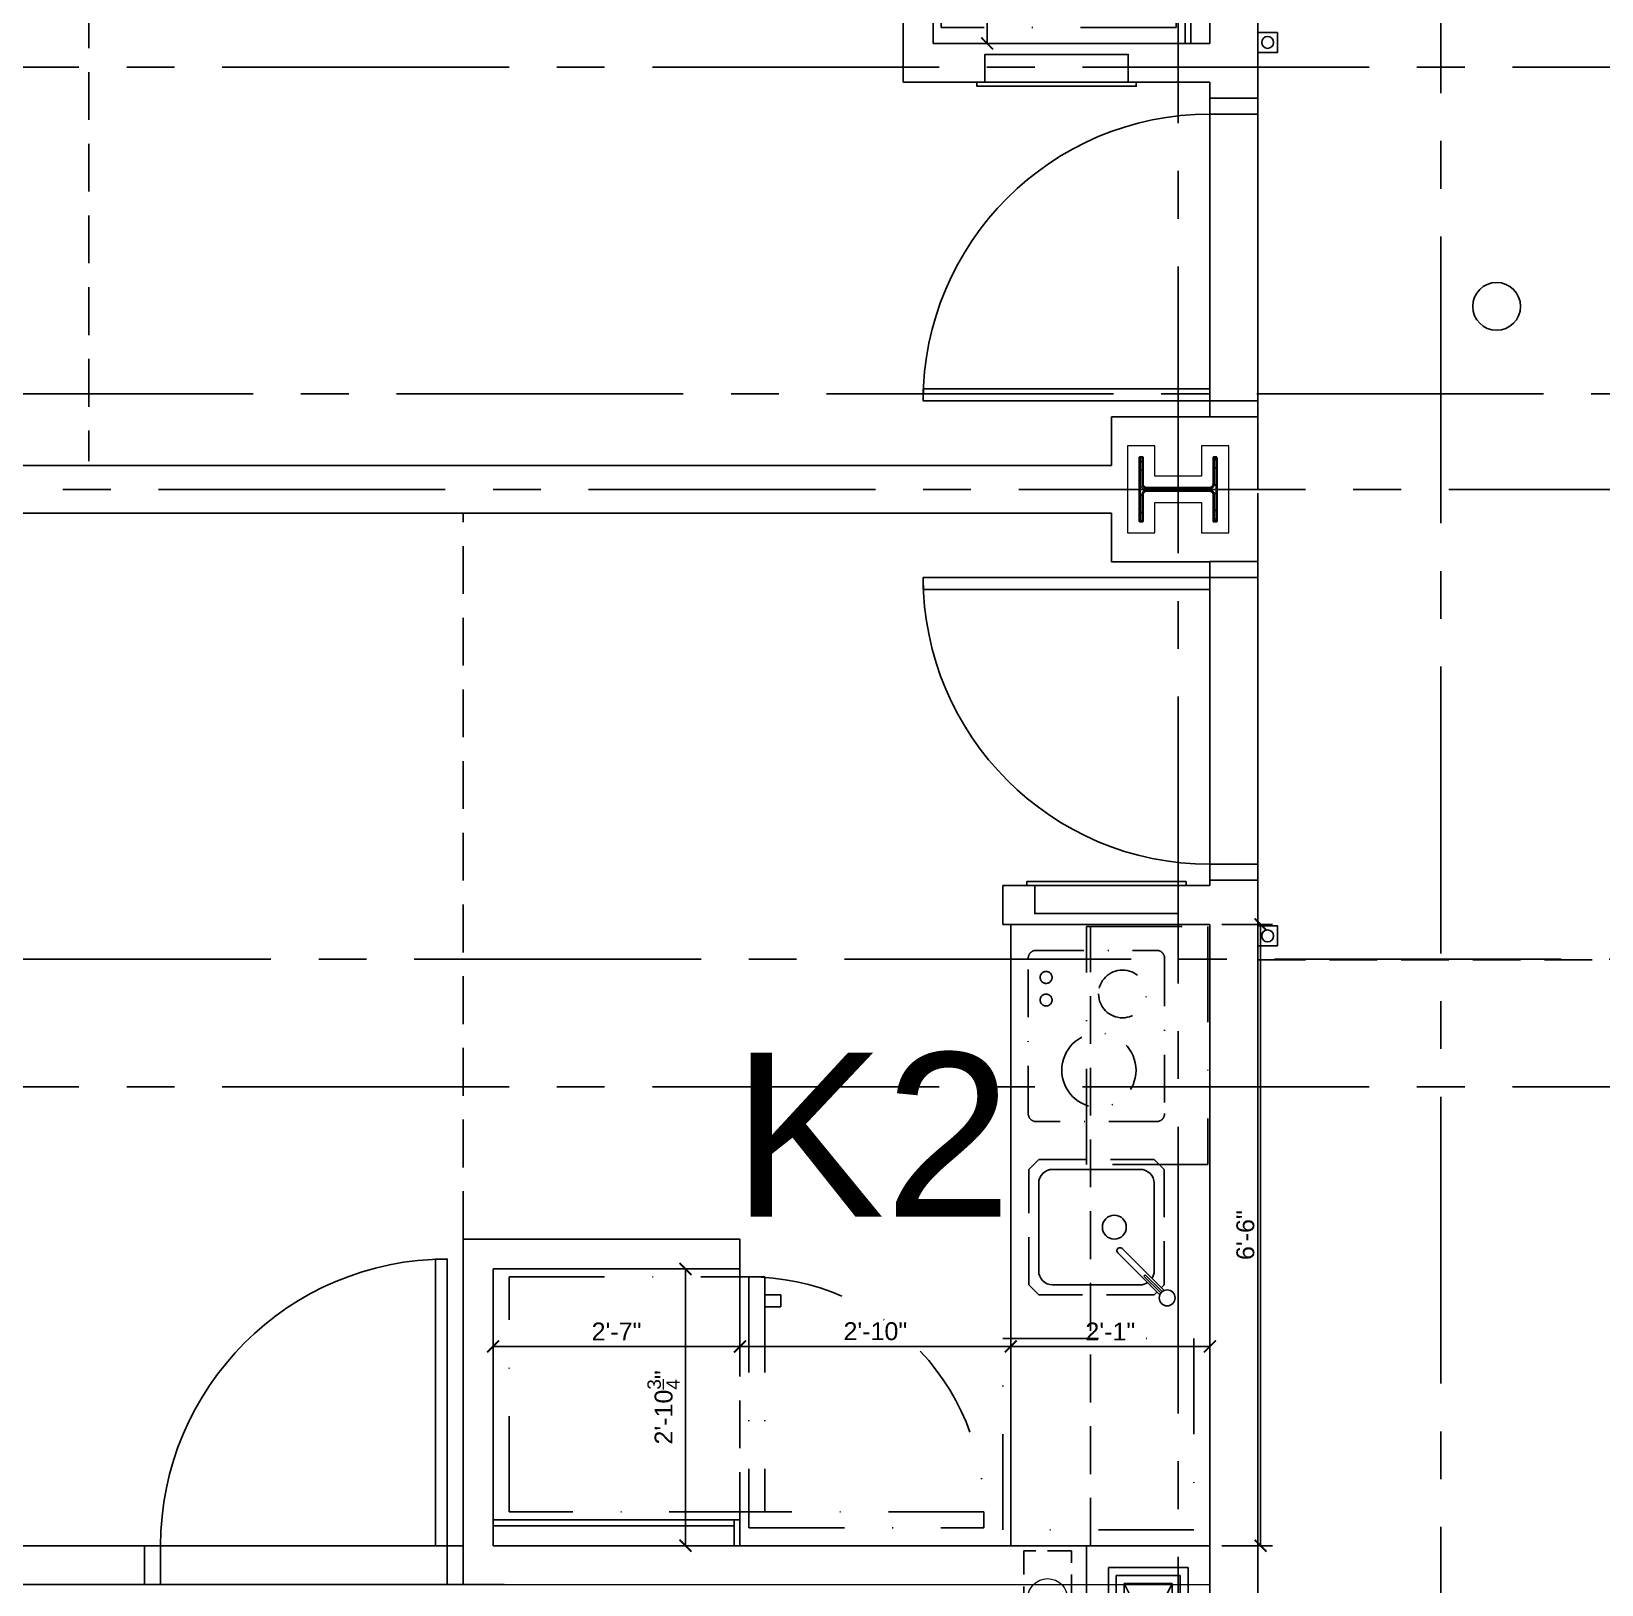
# Model space of a CAD drawing. Header units: inches. Extents: x 12000 to 16048, y 0 to 3185.
# Drawn here: x 12474 to 12671.2, y 1258.8 to 1453.7 of the extents above; entities that cross this region are included whole.
import ezdxf

# ---------------------------------------------------------------- set-up
doc = ezdxf.new("R2010")
doc.units = ezdxf.units.IN
doc.header["$LTSCALE"] = 48
doc.header["$MEASUREMENT"] = 0
for name, pattern in [('CENTER2', [1.125, 0.75, -0.125, 0.125, -0.125]), ('DASHDOT2', [0.5, 0.25, -0.125, 0, -0.125]), ('HIDDEN', [0.375, 0.25, -0.125]), ('HIDDEN2', [0.1875, 0.125, -0.0625])]:
    doc.linetypes.add(name, pattern=pattern)
for name, color, linetype in [('_0_Objects', 8, 'Continuous'), ('A-Clng Mtd Light Fixture', 8, 'Continuous'), ('A-Door', 8, 'Continuous'), ('A-Door-Head', 8, 'Continuous'), ('A-Eqpm', 8, 'Continuous'), ('A-Eqpm-NIC', 8, 'DASHDOT2'), ('A-Flor-Case', 8, 'Continuous'), ('A-Flor-Case-Hidden', 8, 'HIDDEN2'), ('A-Flor-Outline', 8, 'Continuous'), ('A-Flor-Ovhd', 8, 'HIDDEN2'), ('A-Flor-Pfix', 8, 'Continuous'), ('A-Flor-Soffit', 8, 'HIDDEN2'), ('A-Flor-Wall Mtd Fixture', 8, 'Continuous'), ('A-Grid(3-32)', 8, 'CENTER2'), ('A-HVAC', 8, 'HIDDEN2'), ('A-Wall-Full', 8, 'Continuous')]:
    doc.layers.add(name, color=color, linetype=linetype)
for name, color, linetype, lineweight in [('A-Detl-Hatch', 8, 'Continuous', 18), ('S-Detl-Hatch', 8, 'Continuous', 18), ('S-Detl-Wide', 8, 'Continuous', 35)]:
    doc.layers.add(name, color=color, linetype=linetype, lineweight=lineweight)
doc.layers.add('G-Anno-Nplt', color=8, linetype='Continuous', lineweight=18, plot=False)
doc.layers.add('G-Anno-View', color=8, linetype='Continuous', lineweight=18, plot=False)
doc.styles.add('G1DIM', font='arial.ttf')
doc.dimstyles.new('Aec-Arch-I-96', dxfattribs={"dimscale": 96, "dimtxt": 0.09375, "dimasz": 0.0625, "dimexe": 0.0625, "dimexo": 0.0625, "dimgap": 0.03125, "dimtad": 1, "dimdec": 3, "dimzin": 3, "dimdsep": 46, "dimlunit": 4, "dimtxsty": 'G1DIM', "dimblk": 'ARCHTICK', "dimcen": 0.09375, "dimclrd": 256, "dimclre": 256, "dimclrt": 256, "dimazin": 2, "dimtfac": 0.75, "dimtdec": 3, "dimtix": 1, "dimtmove": 2, "dimatfit": 2, "dimldrblk": 'OPEN90', "dimfxl": 0.0625, "dimtolj": 1, "dimtzin": 0, "dimarcsym": 0})

# ---------------------------------------------------------------- blocks, each defined once
blk = doc.blocks.new('*U9')
at = {"layer": 'A-Detl-Hatch'}
h = blk.add_hatch(dxfattribs=at)
h.set_pattern_fill('ANSI32', color=256, scale=6, style=0)
h.set_pattern_definition([(45, (0, -4.865), (-1.591, 1.591), []), (45, (1.0607, -4.865), (-1.591, 1.591), [])])
edge = h.paths.add_edge_path()
edge.add_line((3.98, -9.73), (3.98, -9.295))
edge.add_line((3.98, -9.295), (0.645, -9.295))
edge.add_arc((0.645, -8.795), 0.5, 180, 270, ccw=False)
edge.add_line((0.145, -8.795), (0.145, -0.935))
edge.add_arc((0.645, -0.935), 0.5, 90, 180, ccw=False)
edge.add_line((0.645, -0.435), (3.98, -0.435))
edge.add_line((3.98, -0.435), (3.98, 0))
edge.add_line((3.98, 0), (-3.98, 0))
edge.add_line((-3.98, 0), (-3.98, -0.435))
edge.add_line((-3.98, -0.435), (-0.645, -0.435))
edge.add_arc((-0.645, -0.935), 0.5, 0, 90, ccw=False)
edge.add_line((-0.145, -0.935), (-0.145, -8.795))
edge.add_arc((-0.645, -8.795), 0.5, -90, 0, ccw=False)
edge.add_line((-0.645, -9.295), (-3.98, -9.295))
edge.add_line((-3.98, -9.295), (-3.98, -9.73))
edge.add_line((-3.98, -9.73), (3.98, -9.73))
at = {"linetype": 'ByBlock'}
blk.add_lwpolyline([(3.98, -9.73), (3.98, -9.295), (0.645, -9.295, -0.4142136), (0.145, -8.795), (0.145, -0.935, -0.4142136), (0.645, -0.435), (3.98, -0.435), (3.98, 0), (-3.98, 0), (-3.98, -0.435), (-0.645, -0.435, -0.4142136), (-0.145, -0.935), (-0.145, -8.795, -0.4142136), (-0.645, -9.295), (-3.98, -9.295), (-3.98, -9.73)], format="xyb", close=True, dxfattribs=at)
blk = doc.blocks.new('W10X33')
at = {"layer": 'S-Detl-Hatch'}
blk.add_lwpolyline([(13773.28, -7309.78), (13773.28, -7306.34), (13769.45, -7306.34), (13769.45, -7300.48), (13773.28, -7300.48), (13773.28, -7297.05), (13762.32, -7297.05), (13762.32, -7300.48), (13766.16, -7300.48), (13766.16, -7306.34), (13762.32, -7306.34), (13762.32, -7309.78)], close=True, dxfattribs=at)
at = {"layer": 'S-Detl-Wide'}
blk.add_blockref('*U9', (13767.8, -7298.55), dxfattribs=at)
blk = doc.blocks.new('2ND FLOOR - STRUCTURAL GRID')
at = {"layer": 'A-Grid(3-32)'}
for p, q in [((8602.5, -9409.77), (8602.5, -7426.01)), ((8635.5, -7426.01), (8635.5, -9409.77)), ((8104.5, -8592.75), (11912.5, -8592.75)), ((11912.5, -8645.75), (8104.5, -8645.75)), ((8128.61, -8704.75), (11888.38, -8704.75)), ((8104.5, -8720.75), (11912.5, -8720.75))]:
    blk.add_line(p, q, dxfattribs=at)
blk.add_lwpolyline([(11888.38, -8633.75), (8129.44, -8633.75), (8117.37, -8618.94), (8070.12, -8618.94)], dxfattribs=at)
at = {"rotation": 90}
blk.add_blockref('W10X33', (1299.09, -22413.55), dxfattribs=at)
blk = doc.blocks.new('36in door')
blk.add_lwpolyline([(-1.5, -36), (0, -36), (0, 0), (-1.5, 0)], close=True)
blk.add_arc((0, 0), 36, 180, 270)
blk = doc.blocks.new('_ArchTick')
at = {"linetype": 'ByBlock', "const_width": 0.15}
blk.add_lwpolyline([(-0.5, -0.5), (0.5, 0.5)], dxfattribs=at)
blk = doc.blocks.new('*D109')
at = {"layer": 'Defpoints', "transparency": 16777216}
for p in [(-78, -4.88), (0, -4.88), (0, -10.2)]:
    blk.add_point(p, dxfattribs=at)
at = {"layer": 'G-Anno-Nplt', "lineweight": -2, "transparency": 16777216}
for p, q in [((-78, -6.38), (-78, -11.7)), ((0, -6.38), (0, -11.7)), ((-78, -10.2), (0, -10.2))]:
    blk.add_line(p, q, dxfattribs=at)
at = {"layer": 'G-Anno-Nplt', "lineweight": -2, "transparency": 16777216, "xscale": 1.5, "yscale": 1.5, "zscale": 1.5, "rotation": 180}
blk.add_blockref('_ArchTick', (-78, -10.2), dxfattribs=at)
at = {"layer": 'G-Anno-Nplt', "lineweight": -2, "transparency": 16777216, "xscale": 1.5, "yscale": 1.5, "zscale": 1.5}
blk.add_blockref('_ArchTick', (0, -10.2), dxfattribs=at)
at = {"layer": 'G-Anno-Nplt', "transparency": 16777216, "insert": (-39, -8.3), "char_height": 2.25, "attachment_point": 5, "style": 'G1DIM'}
blk.add_mtext('\\A1;6\'-6"', dxfattribs=at)
blk = doc.blocks.new('_Open90')
at = {"linetype": 'ByBlock', "lineweight": -2}
for p, q in [((0, 0), (-1, 0)), ((-0.5, 0.5), (0, 0)), ((0, 0), (-0.5, -0.5))]:
    blk.add_line(p, q, dxfattribs=at)
blk = doc.blocks.new('*D110')
at = {"layer": 'Defpoints', "transparency": 16777216}
for p in [(-32.79, -4.88), (-32.79, -29.88), (-27.96, -29.88)]:
    blk.add_point(p, dxfattribs=at)
at = {"layer": 'G-Anno-Nplt', "lineweight": -2, "transparency": 16777216}
for p, q in [((-31.29, -4.88), (-26.46, -4.88)), ((-27.96, -4.88), (-27.96, -29.88)), ((-31.29, -29.88), (-26.46, -29.88))]:
    blk.add_line(p, q, dxfattribs=at)
at = {"layer": 'G-Anno-Nplt', "lineweight": -2, "transparency": 16777216, "xscale": 1.5, "yscale": 1.5, "zscale": 1.5}
for p, rotation in [((-27.96, -4.88), 90), ((-27.96, -29.88), 270)]:
    blk.add_blockref('_ArchTick', p, dxfattribs=dict(at, rotation=rotation))
at = {"layer": 'G-Anno-Nplt', "transparency": 16777216, "insert": (-29.84, -17.38), "char_height": 2.25, "attachment_point": 5, "rotation": 90, "style": 'G1DIM'}
blk.add_mtext('\\A1;2\'-1"', dxfattribs=at)
blk = doc.blocks.new('*D111')
at = {"layer": 'Defpoints', "transparency": 16777216}
for p in [(-32.32, -29.88), (-32.32, -63.88), (-27.96, -63.88)]:
    blk.add_point(p, dxfattribs=at)
at = {"layer": 'G-Anno-Nplt', "lineweight": -2, "transparency": 16777216}
for p, q in [((-30.82, -29.88), (-26.46, -29.88)), ((-27.96, -29.88), (-27.96, -63.88)), ((-30.82, -63.88), (-26.46, -63.88))]:
    blk.add_line(p, q, dxfattribs=at)
at = {"layer": 'G-Anno-Nplt', "lineweight": -2, "transparency": 16777216, "xscale": 1.5, "yscale": 1.5, "zscale": 1.5}
for p, rotation in [((-27.96, -29.88), 90), ((-27.96, -63.88), 270)]:
    blk.add_blockref('_ArchTick', p, dxfattribs=dict(at, rotation=rotation))
at = {"layer": 'G-Anno-Nplt', "transparency": 16777216, "insert": (-29.86, -46.88), "char_height": 2.25, "attachment_point": 5, "rotation": 90, "style": 'G1DIM'}
blk.add_mtext('\\A1;2\'-10"', dxfattribs=at)
blk = doc.blocks.new('*D112')
at = {"layer": 'Defpoints', "transparency": 16777216}
for p in [(-32.25, -63.88), (-32.25, -94.88), (-27.96, -94.88)]:
    blk.add_point(p, dxfattribs=at)
at = {"layer": 'G-Anno-Nplt', "lineweight": -2, "transparency": 16777216}
for p, q in [((-30.75, -63.88), (-26.46, -63.88)), ((-27.96, -63.88), (-27.96, -94.88)), ((-30.75, -94.88), (-26.46, -94.88))]:
    blk.add_line(p, q, dxfattribs=at)
at = {"layer": 'G-Anno-Nplt', "lineweight": -2, "transparency": 16777216, "xscale": 1.5, "yscale": 1.5, "zscale": 1.5}
for p, rotation in [((-27.96, -63.88), 90), ((-27.96, -94.88), 270)]:
    blk.add_blockref('_ArchTick', p, dxfattribs=dict(at, rotation=rotation))
at = {"layer": 'G-Anno-Nplt', "transparency": 16777216, "insert": (-29.84, -79.38), "char_height": 2.25, "attachment_point": 5, "rotation": 90, "style": 'G1DIM'}
blk.add_mtext('\\A1;2\'-7"', dxfattribs=at)
blk = doc.blocks.new('*D113')
at = {"layer": 'Defpoints', "transparency": 16777216}
for p in [(-34.75, -69.46), (0, -69.46), (0, -70.99)]:
    blk.add_point(p, dxfattribs=at)
at = {"layer": 'G-Anno-Nplt', "lineweight": -2, "transparency": 16777216}
for p, q in [((-34.75, -70.96), (-34.75, -72.49)), ((0, -70.96), (0, -72.49)), ((-34.75, -70.99), (0, -70.99))]:
    blk.add_line(p, q, dxfattribs=at)
at = {"layer": 'G-Anno-Nplt', "lineweight": -2, "transparency": 16777216, "xscale": 1.5, "yscale": 1.5, "zscale": 1.5, "rotation": 180}
blk.add_blockref('_ArchTick', (-34.75, -70.99), dxfattribs=at)
at = {"layer": 'G-Anno-Nplt', "lineweight": -2, "transparency": 16777216, "xscale": 1.5, "yscale": 1.5, "zscale": 1.5}
blk.add_blockref('_ArchTick', (0, -70.99), dxfattribs=at)
at = {"layer": 'G-Anno-Nplt', "transparency": 16777216, "insert": (-17.37, -68.23), "char_height": 2.25, "attachment_point": 5, "style": 'G1DIM'}
blk.add_mtext('\\A1;2\'-10{\\H0.750000x;\\S3/4;}"', dxfattribs=at)
blk = doc.blocks.new('refrigerator')
blk.add_line((-30.125, 0), (-30.125, -29.5))
for points in [[(-32.125, -29.5), (0, -29.5), (0, 0), (-32.125, 0)], [(-34.125, -3.75), (-32.125, -3.75), (-32.125, -2.25), (-34.125, -2.25)], [(-59.625, -31.5), (-59.625, -29.5), (-30.125, -29.5), (-30.125, -31.5)]]:
    blk.add_lwpolyline(points, close=True)
blk.add_arc((-30.125, -29.5), 29.5, 90, 183.88744)
blk = doc.blocks.new('kitchen faucet')
for p, q in [((0.93, 0.38), (8.38, 0.38)), ((1, 0.12), (4, 0.12)), ((4, -0.12), (4, 0.12)), ((0.93, -0.38), (8.38, -0.38)), ((1, -0.12), (4, -0.12))]:
    blk.add_line(p, q)
blk.add_circle((0, 0), 1)
blk.add_arc((8.38, 0), 0.375, 270, 90)
blk = doc.blocks.new('kitchen sink')
blk.add_lwpolyline([(-14.94, -6.97, 0.143329), (-14, -7.25), (-3, -7.25, 0.414214), (-1.25, -5.5), (-1.25, 5.5, 0.414214), (-3, 7.25), (-14, 7.25, 0.414214), (-15.75, 5.5), (-15.75, -5.5, 0.143329), (-15.47, -6.44, 0.143329)], format="xyb")
blk.add_circle((-10.75, 0), 1.5)
at = {"layer": 'A-Flor-Case-Hidden'}
for p, q in [((-15.75, 8.5), (-17, 7.25)), ((-1.25, 8.5), (0, 7.25)), ((-16.64, -7.61), (-17, -7.25)), ((-1.25, -8.5), (0, -7.25)), ((-15.75, -8.5), (-16.11, -8.14))]:
    blk.add_line(p, q, dxfattribs=at)
for points in [[(-1.25, 8.5), (-15.75, 8.5)], [(-17, 7.25), (-17, -7.25)], [(0, -7.25), (0, 7.25)], [(-15.75, -8.5), (-1.25, -8.5)]]:
    blk.add_lwpolyline(points, dxfattribs=at)
at = {"rotation": 45.00000000000001}
blk.add_blockref('kitchen faucet', (-17.38, -8.88), dxfattribs=at)
blk = doc.blocks.new('cooktop')
at = {"ltscale": 0.5}
blk.add_lwpolyline([(-7.56, -21.5), (7.56, -21.5, 0.414214), (8.56, -20.5), (8.56, -1, 0.414214), (7.56, 0), (-7.56, 0, 0.414214), (-8.56, -1), (-8.56, -20.5, 0.414214)], format="xyb", close=True, dxfattribs=at)
for centre, radius in [((-3.27, -5.47), 3), ((6.32, -3.4), 0.75), ((6.32, -6.24), 0.75), ((-0.31, -15.05), 4.66)]:
    blk.add_circle(centre, radius, dxfattribs=at)
blk = doc.blocks.new('18in door')
blk.add_lwpolyline([(0, 0), (1.5, 0), (1.5, 18), (0, 18)], close=True)
blk.add_arc((0, 0), 18, 0, 90)
blk = doc.blocks.new('Single 12x6 HVAC Shaft')
at = {"layer": 'A-Flor-Outline'}
blk.add_lwpolyline([(3.75, 17.75), (11.75, 17.75), (11.75, 3.75), (3.75, 3.75)], close=True, dxfattribs=at)
at = {"layer": 'A-HVAC'}
for p, q in [((4.75, 16.75), (10.75, 4.75)), ((4.75, 4.75), (10.75, 16.75))]:
    blk.add_line(p, q, dxfattribs=at)
blk.add_lwpolyline([(4.75, 16.75), (10.75, 16.75), (10.75, 4.75), (4.75, 4.75)], close=True, dxfattribs=at)
at = {"layer": 'A-Wall-Full'}
for points in [[(0, 21.5), (15.5, 21.5), (15.5, 0), (0, 0)], [(2.75, 18.75), (12.75, 18.75), (12.75, 2.75), (2.75, 2.75)]]:
    blk.add_lwpolyline(points, close=True, dxfattribs=at)
blk = doc.blocks.new('Plumbing Chase')
at = {"layer": 'A-Flor-Outline', "linetype": 'HIDDEN2', "ltscale": 0.5}
blk.add_lwpolyline([(0.625, 0), (6.625, 0), (6.625, 24), (0.625, 24)], close=True, dxfattribs=at)
at = {"layer": 'G-Anno-Nplt'}
for centre in [(3.625, 18), (3.625, 12), (3.625, 6)]:
    blk.add_circle(centre, 2.5, dxfattribs=at)
blk = doc.blocks.new('*D105')
at = {"layer": 'Defpoints', "transparency": 16777216}
for p in [(0, -27.88), (-5.72, -67.88), (0, -67.88)]:
    blk.add_point(p, dxfattribs=at)
at = {"layer": 'G-Anno-Nplt', "lineweight": -2, "transparency": 16777216}
for p, q in [((-1.5, -27.88), (-7.22, -27.88)), ((-5.72, -27.88), (-5.72, -67.88)), ((-1.5, -67.88), (-7.22, -67.88))]:
    blk.add_line(p, q, dxfattribs=at)
at = {"layer": 'G-Anno-Nplt', "lineweight": -2, "transparency": 16777216, "xscale": 1.5, "yscale": 1.5, "zscale": 1.5}
for p, rotation in [((-5.72, -27.88), 90), ((-5.72, -67.88), 270)]:
    blk.add_blockref('_ArchTick', p, dxfattribs=dict(at, rotation=rotation))
at = {"layer": 'G-Anno-Nplt', "transparency": 16777216, "insert": (-7.62, -47.88), "char_height": 2.25, "attachment_point": 5, "rotation": 90, "style": 'G1DIM'}
blk.add_mtext('\\A1;3\'-4"', dxfattribs=at)
blk = doc.blocks.new('*D106')
at = {"layer": 'Defpoints', "transparency": 16777216}
for p in [(-24, -43.01), (0, -42.54), (0, -43.01)]:
    blk.add_point(p, dxfattribs=at)
at = {"layer": 'G-Anno-Nplt', "lineweight": -2, "transparency": 16777216}
for p, q in [((-24, -41.51), (-24, -41.04)), ((0, -41.51), (0, -41.04)), ((-24, -42.54), (0, -42.54))]:
    blk.add_line(p, q, dxfattribs=at)
at = {"layer": 'G-Anno-Nplt', "lineweight": -2, "transparency": 16777216, "xscale": 1.5, "yscale": 1.5, "zscale": 1.5, "rotation": 180}
blk.add_blockref('_ArchTick', (-24, -42.54), dxfattribs=at)
at = {"layer": 'G-Anno-Nplt', "lineweight": -2, "transparency": 16777216, "xscale": 1.5, "yscale": 1.5, "zscale": 1.5}
blk.add_blockref('_ArchTick', (0, -42.54), dxfattribs=at)
at = {"layer": 'G-Anno-Nplt', "transparency": 16777216, "insert": (-12, -40.64), "char_height": 2.25, "attachment_point": 5, "style": 'G1DIM'}
blk.add_mtext('\\A1;2\'-0"', dxfattribs=at)
blk = doc.blocks.new('*D134')
at = {"layer": 'Defpoints', "transparency": 16777216}
for p in [(-90, 34.75), (-59, 34.87), (-59, 25.02)]:
    blk.add_point(p, dxfattribs=at)
at = {"layer": 'G-Anno-Nplt', "lineweight": -2, "transparency": 16777216}
for p, q in [((-90, 33.25), (-90, 23.52)), ((-59, 33.37), (-59, 23.52)), ((-90, 25.02), (-59, 25.02))]:
    blk.add_line(p, q, dxfattribs=at)
at = {"layer": 'G-Anno-Nplt', "lineweight": -2, "transparency": 16777216, "xscale": 1.5, "yscale": 1.5, "zscale": 1.5, "rotation": 180}
blk.add_blockref('_ArchTick', (-90, 25.02), dxfattribs=at)
at = {"layer": 'G-Anno-Nplt', "lineweight": -2, "transparency": 16777216, "xscale": 1.5, "yscale": 1.5, "zscale": 1.5}
blk.add_blockref('_ArchTick', (-59, 25.02), dxfattribs=at)
at = {"layer": 'G-Anno-Nplt', "transparency": 16777216, "insert": (-74.5, 26.9), "char_height": 2.25, "attachment_point": 5, "style": 'G1DIM'}
blk.add_mtext('\\A1;2\'-7"', dxfattribs=at)
blk = doc.blocks.new('*D135')
at = {"layer": 'Defpoints', "transparency": 16777216}
for p in [(-59, 34.75), (-25, 34.75), (-25, 25.02)]:
    blk.add_point(p, dxfattribs=at)
at = {"layer": 'G-Anno-Nplt', "lineweight": -2, "transparency": 16777216}
for p, q in [((-59, 33.25), (-59, 23.52)), ((-25, 33.25), (-25, 23.52)), ((-59, 25.02), (-25, 25.02))]:
    blk.add_line(p, q, dxfattribs=at)
at = {"layer": 'G-Anno-Nplt', "lineweight": -2, "transparency": 16777216, "xscale": 1.5, "yscale": 1.5, "zscale": 1.5, "rotation": 180}
blk.add_blockref('_ArchTick', (-59, 25.02), dxfattribs=at)
at = {"layer": 'G-Anno-Nplt', "lineweight": -2, "transparency": 16777216, "xscale": 1.5, "yscale": 1.5, "zscale": 1.5}
blk.add_blockref('_ArchTick', (-25, 25.02), dxfattribs=at)
at = {"layer": 'G-Anno-Nplt', "transparency": 16777216, "insert": (-42, 26.92), "char_height": 2.25, "attachment_point": 5, "style": 'G1DIM'}
blk.add_mtext('\\A1;2\'-10"', dxfattribs=at)
blk = doc.blocks.new('*D136')
at = {"layer": 'Defpoints', "transparency": 16777216}
for p in [(-59, 34.75), (-65.84, 0), (-59, 0)]:
    blk.add_point(p, dxfattribs=at)
at = {"layer": 'G-Anno-Nplt', "lineweight": -2, "transparency": 16777216}
for p, q in [((-60.5, 34.75), (-67.34, 34.75)), ((-65.84, 34.75), (-65.84, 0)), ((-60.5, 0), (-67.34, 0))]:
    blk.add_line(p, q, dxfattribs=at)
at = {"layer": 'G-Anno-Nplt', "lineweight": -2, "transparency": 16777216, "xscale": 1.5, "yscale": 1.5, "zscale": 1.5}
for p, rotation in [((-65.84, 34.75), 90), ((-65.84, 0), 270)]:
    blk.add_blockref('_ArchTick', p, dxfattribs=dict(at, rotation=rotation))
at = {"layer": 'G-Anno-Nplt', "transparency": 16777216, "insert": (-68.6, 17.37), "char_height": 2.25, "attachment_point": 5, "rotation": 90, "style": 'G1DIM'}
blk.add_mtext('\\A1;2\'-10{\\H0.750000x;\\S3/4;}"', dxfattribs=at)
blk = doc.blocks.new('*D137')
at = {"layer": 'Defpoints', "transparency": 16777216}
for p in [(-25, 25.02), (0, 25.02), (0, 25.02)]:
    blk.add_point(p, dxfattribs=at)
at = {"layer": 'G-Anno-Nplt', "lineweight": -2, "transparency": 16777216}
blk.add_line((-25, 25.02), (0, 25.02), dxfattribs=at)
at = {"layer": 'G-Anno-Nplt', "lineweight": -2, "transparency": 16777216, "xscale": 1.5, "yscale": 1.5, "zscale": 1.5, "rotation": 180}
blk.add_blockref('_ArchTick', (-25, 25.02), dxfattribs=at)
at = {"layer": 'G-Anno-Nplt', "lineweight": -2, "transparency": 16777216, "xscale": 1.5, "yscale": 1.5, "zscale": 1.5}
blk.add_blockref('_ArchTick', (0, 25.02), dxfattribs=at)
at = {"layer": 'G-Anno-Nplt', "transparency": 16777216, "insert": (-12.5, 26.9), "char_height": 2.25, "attachment_point": 5, "style": 'G1DIM'}
blk.add_mtext('\\A1;2\'-1"', dxfattribs=at)
blk = doc.blocks.new('*D138')
at = {"layer": 'Defpoints', "transparency": 16777216}
for p in [(0, 78), (0, 0), (6.36, 0)]:
    blk.add_point(p, dxfattribs=at)
at = {"layer": 'G-Anno-Nplt', "lineweight": -2, "transparency": 16777216}
for p, q in [((1.5, 78), (7.86, 78)), ((6.36, 78), (6.36, 0)), ((1.5, 0), (7.86, 0))]:
    blk.add_line(p, q, dxfattribs=at)
at = {"layer": 'G-Anno-Nplt', "lineweight": -2, "transparency": 16777216, "xscale": 1.5, "yscale": 1.5, "zscale": 1.5}
for p, rotation in [((6.36, 78), 90), ((6.36, 0), 270)]:
    blk.add_blockref('_ArchTick', p, dxfattribs=dict(at, rotation=rotation))
at = {"layer": 'G-Anno-Nplt', "transparency": 16777216, "insert": (4.46, 39), "char_height": 2.25, "attachment_point": 5, "rotation": 90, "style": 'G1DIM'}
blk.add_mtext('\\A1;6\'-6"', dxfattribs=at)
blk = doc.blocks.new('door sign light')
at = {"layer": 'A-Flor-Wall Mtd Fixture'}
blk.add_lwpolyline([(-1.25, -2.5), (1.25, -2.5), (1.25, 0), (-1.25, 0)], close=True, dxfattribs=at)
blk.add_circle((0, -1.25), 0.75, dxfattribs=at)
blk = doc.blocks.new('guest corridor ceiling layout')
at = {"layer": 'A-Clng Mtd Light Fixture'}
blk.add_circle((-3042, -767.03), 3, dxfattribs=at)
at = {"layer": 'A-Flor-Soffit'}
blk.add_line((-3072, -849.06), (-3012, -849.06), dxfattribs=at)
at = {"layer": 'A-Flor-Soffit', "xscale": -1, "rotation": 90}
blk.add_blockref('door sign light', (-3072, -733.89), dxfattribs=at)
at = {"layer": 'A-Flor-Soffit', "rotation": 90}
blk.add_blockref('door sign light', (-3072, -846.06), dxfattribs=at)
blk = doc.blocks.new('Studio Kitchen 1')
at = {"layer": 'A-Eqpm'}
for points in [[(-28.2486, -99.75), (-10.2486, -99.75), (-10.2486, -96.25), (-28.2486, -96.25)], [(-29.2486, -99.75), (-9.2486, -99.75), (-9.2486, -100.25), (-29.2486, -100.25)]]:
    blk.add_lwpolyline(points, close=True, dxfattribs=at)
at = {"layer": 'A-Eqpm-NIC'}
for points in [[(-47.875, -5.125), (-47.875, -20.375), (-77.75, -20.375), (-77.75, -5.125)], [(-2, -6.875), (-2, -30.875), (-26, -30.875), (-26, -6.875)]]:
    blk.add_lwpolyline(points, close=True, dxfattribs=at)
at = {"layer": 'A-Flor-Case'}
for p, q in [((-78, -29.875), (0, -29.875)), ((-3.125, -63.875), (-3.125, -94.875)), ((-3.125, -63.875), (-0.125, -63.875)), ((-3.125, -64.625), (-0.125, -64.625)), ((-2.375, -64.625), (-2.375, -94.875))]:
    blk.add_line(p, q, dxfattribs=at)
at = {"layer": 'A-Flor-Ovhd'}
for p, q in [((0, -19.875), (-77.75, -19.875)), ((-3.125, -63.875), (-34.75, -63.875))]:
    blk.add_line(p, q, dxfattribs=at)
at = {"layer": 'A-Wall-Full'}
for p, q in [((-78, -4.875), (0, -4.875)), ((-78, -30.125), (-78, -4.875)), ((0, -4.875), (0, -94.875)), ((-34.75, -63.875), (-38.5, -63.875)), ((-38.5, -63.875), (-38.5, -99.75)), ((-34.75, -63.875), (-34.75, -94.875)), ((0, -94.875), (-34.75, -94.875)), ((0, -99.75), (-38.5, -99.75))]:
    blk.add_line(p, q, dxfattribs=at)
at = {"layer": 'G-Anno-Nplt'}
blk.add_line((-78, 0), (0, 0), dxfattribs=at)
at = {"layer": 'A-Eqpm-NIC', "extrusion": (0, 0, -1), "zscale": -1, "rotation": 270}
for name, p in [('cooktop', (74.75, -19.125)), ('refrigerator', (33.75, -92.875))]:
    blk.add_blockref(name, p, dxfattribs=at)
at = {"layer": 'A-Flor-Pfix', "extrusion": (0, 0, -1), "zscale": -1, "rotation": 270}
blk.add_blockref('kitchen sink', (40, -27.625), dxfattribs=at)
at = {"layer": 'G-Anno-View', "insert": (-70.962, -43.4983), "char_height": 20.58111, "width": 161.68767, "attachment_point": 1, "style": 'G1DIM'}
blk.add_mtext('K1', dxfattribs=at)
at = {"layer": 'G-Anno-Nplt'}
for base, p1, p2, picture, middle in [((0, -10.198), (-78, -4.875), (0, -4.875), '*D109', (-39, -8.2992)), ((0, -70.9875), (-34.75, -69.4551), (0, -69.4551), '*D113', (-17.375, -68.2311))]:
    dim = blk.add_linear_dim(base=base, p1=p1, p2=p2, dimstyle='Aec-Arch-I-96', override={"dimscale": 24, "dimsah": 1, "dimclrt": 256}, dxfattribs=at)
    dim.commit()
    dim.dimension.update_dxf_attribs({"geometry": picture, "text_midpoint": middle})
for base, p1, p2, picture, middle in [((-27.963, -29.875), (-32.7883, -4.875), (-32.7883, -29.875), '*D110', (-29.8427, -17.375)), ((-27.963, -63.875), (-32.3214, -29.875), (-32.3214, -63.875), '*D111', (-29.8618, -46.875)), ((-27.963, -94.875), (-32.2523, -63.875), (-32.2523, -94.875), '*D112', (-29.8427, -79.375))]:
    dim = blk.add_linear_dim(base=base, p1=p1, p2=p2, angle=90, dimstyle='Aec-Arch-I-96', override={"dimscale": 24, "dimsah": 1, "dimclrt": 256}, dxfattribs=at)
    dim.commit()
    dim.dimension.update_dxf_attribs({"geometry": picture, "text_midpoint": middle})
blk = doc.blocks.new('King Studio 1- 05')
at = {"layer": 'A-Door'}
for points in [[(172.895, 6), (170.895, 6), (170.895, 0), (172.895, 0)], [(210.895, 6), (208.895, 6), (208.895, 0), (210.895, 0)]]:
    blk.add_lwpolyline(points, close=True, dxfattribs=at)
at = {"layer": 'A-Door-Head'}
blk.add_lwpolyline([(172.895, 6), (208.895, 6), (208.895, 0), (172.895, 0)], close=True, dxfattribs=at)
at = {"layer": 'A-Flor-Soffit'}
blk.add_line((104.625, 146.75), (216.455, 146.75), dxfattribs=at)
at = {"layer": 'A-Wall-Full'}
for p, q in [((217, 18.363125), (217, 267.635)), ((210.895, 18.363125), (210.895, 6)), ((217, 18.363125), (210.895, 18.363125)), ((168.895, 6), (172.895, 6)), ((172.895, 0), (172.895, 6)), ((208.895, 0), (208.895, 6)), ((210.895, 6), (208.895, 6)), ((0, 0), (172.895, 0)), ((220, 0), (208.895, 0))]:
    blk.add_line(p, q, dxfattribs=at)
at = {"xscale": -1, "rotation": 90}
blk.add_blockref('Studio Kitchen 1', (69.145, 6), dxfattribs=at)
at = {"layer": 'A-Door', "xscale": -1, "rotation": 180}
blk.add_blockref('36in door', (208.895, 6), dxfattribs=at)
blk = doc.blocks.new('Suite Closet 1')
at = {"layer": 'A-Door'}
for points in [[(-27.75, -29.875), (-24, -29.875), (-24, -27.875), (-27.75, -27.875)], [(-27.75, -65.875), (-24, -65.875), (-24, -67.875), (-27.75, -67.875)]]:
    blk.add_lwpolyline(points, close=True, dxfattribs=at)
at = {"layer": 'A-Door-Head'}
blk.add_lwpolyline([(-27.75, -29.875), (-24, -29.875), (-24, -65.875), (-27.75, -65.875)], close=True, dxfattribs=at)
at = {"layer": 'A-Flor-Ovhd'}
for p, q in [((-15, -67.875), (-15, -27.875)), ((-12, -67.875), (-12, -27.875)), ((-11, -67.875), (-11, -27.875))]:
    blk.add_line(p, q, dxfattribs=at)
at = {"layer": 'A-Wall-Full'}
for p, q in [((-24, -27.875), (0, -27.875)), ((-24, -29.875), (-24, -27.875)), ((0, -67.875), (0, -27.875)), ((-27.75, -29.875), (-24, -29.875)), ((-27.75, -67.875), (-27.75, -65.875)), ((-27.75, -65.875), (-24, -65.875)), ((-24, -67.875), (-24, -65.875)), ((-24, -67.875), (0, -67.875))]:
    blk.add_line(p, q, dxfattribs=at)
for name, p in [('Single 12x6 HVAC Shaft', (-15.5, -21.5)), ('Plumbing Chase', (-24, -24.625))]:
    blk.add_blockref(name, p)
at = {"layer": 'A-Door', "extrusion": (0, 0, -1), "zscale": -1, "rotation": 270}
blk.add_blockref('18in door', (27.75, -29.875), dxfattribs=at)
at = {"layer": 'A-Door', "rotation": 90}
blk.add_blockref('18in door', (-27.75, -65.875), dxfattribs=at)
at = {"layer": 'G-Anno-View', "insert": (-19.8942, -45.8606), "char_height": 10.29056, "width": 80.843835, "attachment_point": 1, "style": 'G1DIM'}
blk.add_mtext('C1', dxfattribs=at)
at = {"layer": 'G-Anno-Nplt'}
dim = blk.add_linear_dim(base=(-5.7156, -67.875), p1=(0, -27.875), p2=(0, -67.875), angle=90, dimstyle='Aec-Arch-I-96', override={"dimscale": 24, "dimsah": 1, "dimclrt": 256}, dxfattribs=at)
dim.commit()
dim.dimension.update_dxf_attribs({"geometry": '*D105', "text_midpoint": (-7.6152, -47.875)})
dim = blk.add_linear_dim(base=(0, -42.5426), p1=(-24, -43.0076), p2=(0, -43.0076), dimstyle='Aec-Arch-I-96', override={"dimscale": 24, "dimsah": 1, "dimclrt": 256}, dxfattribs=at)
dim.commit()
dim.dimension.update_dxf_attribs({"geometry": '*D106', "text_midpoint": (-12, -40.6438)})
blk = doc.blocks.new('Suite Kitchen 1')
at = {"layer": 'A-Eqpm'}
for points in [[(-3, 82.875), (-23, 82.875), (-23, 83.375), (-3, 83.375)], [(-4, 82.875), (-22, 82.875), (-22, 79.375), (-4, 79.375)]]:
    blk.add_lwpolyline(points, close=True, dxfattribs=at)
at = {"layer": 'A-Eqpm-NIC'}
for points in [[(-0.25, 47.875), (-15.5, 47.875), (-15.5, 77.75), (-0.25, 77.75)], [(-2, 2), (-26, 2), (-26, 26), (-2, 26)]]:
    blk.add_lwpolyline(points, close=True, dxfattribs=at)
at = {"layer": 'A-Flor-Case'}
for p, q in [((-25, 78), (-25, 0)), ((-59, 3.25), (-90, 3.25)), ((-59.75, 2.5), (-90, 2.5)), ((-59.75, 3.25), (-59.75, 0)), ((-59, 3.25), (-59, 0))]:
    blk.add_line(p, q, dxfattribs=at)
at = {"layer": 'A-Flor-Ovhd'}
for p, q in [((-15, 0), (-15, 77.75)), ((-59, 3.25), (-59, 34.875))]:
    blk.add_line(p, q, dxfattribs=at)
at = {"layer": 'A-Wall-Full'}
for p, q in [((-26, 82.875), (0, 82.875)), ((-26, 78), (-26, 82.875)), ((-26, 78), (0, 78)), ((0, 0), (0, 78)), ((-93.75, 0), (-93.75, 38.5)), ((-59, 38.5), (-93.75, 38.5)), ((-59, 34.75), (-59, 38.5)), ((-59, 34.75), (-90, 34.75)), ((-90, 0), (-90, 34.75)), ((-90, 0), (0, 0))]:
    blk.add_line(p, q, dxfattribs=at)
at = {"layer": 'G-Anno-Nplt'}
blk.add_line((-90, -4.875), (0, -4.875), dxfattribs=at)
at = {"layer": 'A-Eqpm-NIC', "extrusion": (0, 0, -1), "zscale": -1}
for name, p in [('cooktop', (14.25, 74.75)), ('refrigerator', (88, 33.75))]:
    blk.add_blockref(name, p, dxfattribs=at)
at = {"layer": 'A-Flor-Pfix', "extrusion": (0, 0, -1), "zscale": -1}
blk.add_blockref('kitchen sink', (22.75, 40), dxfattribs=at)
at = {"layer": 'G-Anno-View', "insert": (-60.0267, 61.8875), "char_height": 20.58111, "width": 161.68767, "attachment_point": 1, "style": 'G1DIM'}
blk.add_mtext('K2', dxfattribs=at)
at = {"layer": 'G-Anno-Nplt'}
for base, p1, p2, picture, middle in [((6.3574, 0), (0, 78), (0, 0), '*D138', (4.4586, 39)), ((-65.8421, 0), (-59, 34.75), (-59, 0), '*D136', (-68.5984, 17.375))]:
    dim = blk.add_linear_dim(base=base, p1=p1, p2=p2, angle=90, dimstyle='Aec-Arch-I-96', override={"dimscale": 24, "dimsah": 1, "dimclrt": 256}, dxfattribs=at)
    dim.commit()
    dim.dimension.update_dxf_attribs({"geometry": picture, "text_midpoint": middle})
for base, p1, p2, picture, middle in [((-59, 25.0209), (-90, 34.75), (-59, 34.875), '*D134', (-74.5, 26.9005)), ((-25, 25.0209), (-59, 34.75), (-25, 34.75), '*D135', (-42, 26.9197)), ((0, 25.0209), (-25, 25.0209), (0, 25.0209), '*D137', (-12.5, 26.9005))]:
    dim = blk.add_linear_dim(base=base, p1=p1, p2=p2, dimstyle='Aec-Arch-I-96', override={"dimscale": 24, "dimsah": 1, "dimclrt": 256}, dxfattribs=at)
    dim.commit()
    dim.dimension.update_dxf_attribs({"geometry": picture, "text_midpoint": middle})
blk = doc.blocks.new('King Suite 7- 07')
at = {"layer": 'A-Door'}
for points in [[(275.99, 279.04), (275.99, 277.04), (269.99, 277.04), (269.99, 279.04)], [(275.99, 241.04), (275.99, 239.04), (269.99, 239.04), (269.99, 241.04)], [(136.24, 155.48), (138.24, 155.48), (138.24, 150.6), (136.24, 150.6)], [(176.24, 155.48), (174.24, 155.48), (174.24, 150.6), (176.24, 150.6)]]:
    blk.add_lwpolyline(points, close=True, dxfattribs=at)
at = {"layer": 'A-Door-Head'}
for points in [[(275.99, 241.04), (275.99, 277.04), (269.99, 277.04), (269.99, 241.04)], [(174.24, 155.48), (138.24, 155.48), (138.24, 150.6), (174.24, 150.6)]]:
    blk.add_lwpolyline(points, close=True, dxfattribs=at)
at = {"layer": 'A-Flor-Soffit'}
blk.add_line((176.24, 193.98), (176.24, 285.1), dxfattribs=at)
at = {"layer": 'A-Wall-Full'}
for p, q in [((275.99, 287.62), (275.99, 277.04)), ((8.35, 285.1), (257.63, 285.1)), ((257.63, 279), (257.63, 285.1)), ((257.63, 279), (269.99, 279)), ((269.99, 277.04), (269.99, 279)), ((269.99, 277.04), (275.99, 277.04)), ((269.99, 241.04), (275.99, 241.04)), ((269.99, 238.35), (269.99, 241.04)), ((275.99, 241.04), (275.99, 7.7)), ((275.99, 7.7), (275.99, 237.87)), ((-4.64, 155.48), (138.24, 155.48)), ((138.24, 155.48), (138.24, 150.6)), ((-4.64, 150.6), (138.24, 150.6))]:
    blk.add_line(p, q, dxfattribs=at)
blk.add_lwpolyline([(176.24, 155.48), (174.24, 155.48), (174.24, 150.6), (181.37, 150.6)], dxfattribs=at)
for name in ['Suite Kitchen 1', 'Suite Closet 1']:
    blk.add_blockref(name, (269.99, 155.48))
at = {"layer": 'A-Door', "extrusion": (0, 0, -1), "zscale": -1, "rotation": 90}
blk.add_blockref('36in door', (-269.99, 277.04), dxfattribs=at)
at = {"layer": 'A-Door', "xscale": -1, "rotation": 180}
blk.add_blockref('36in door', (174.24, 155.48), dxfattribs=at)

msp = doc.modelspace()

# ---------------------------------------------------------------- block references
at = {"layer": '_0_Objects', "linetype": 'HIDDEN'}
msp.add_blockref('2ND FLOOR - STRUCTURAL GRID', (4015.5006, 10042.0072), dxfattribs=at)
at = {"layer": '_0_Objects', "xscale": -1, "rotation": 90}
msp.add_blockref('King Studio 1- 05', (12628, 1616.2572), dxfattribs=at)
at = {"layer": 'A-Flor-Soffit'}
msp.add_blockref('guest corridor ceiling layout', (15700, 2186.2572), dxfattribs=at)
at = {"layer": 'A-Wall-Full'}
msp.add_blockref('King Suite 7- 07', (12352.0117, 1108.1522), dxfattribs=at)

doc.saveas('drawing.dxf')
